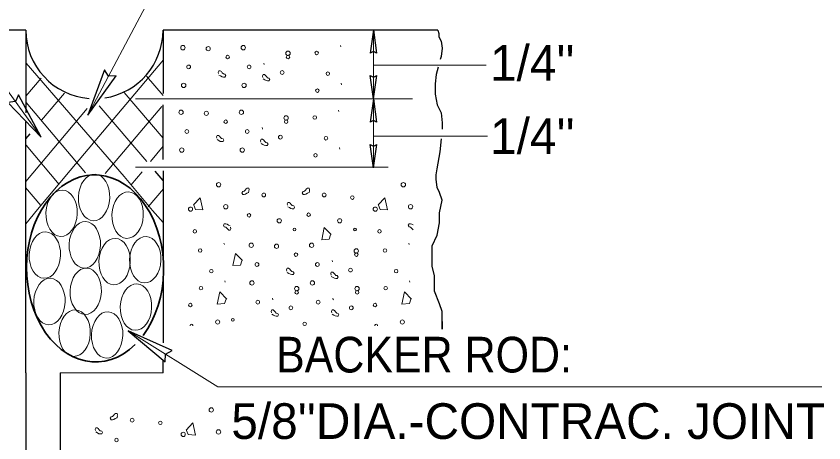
# Model space of a CAD drawing. Extents: x 912 to 1283, y -225 to 49.
# Drawn here: x 1074.15 to 1103.32, y -46.39 to -30.96 of the extents above; entities that cross this region are included whole.
import ezdxf

# ---------------------------------------------------------------- set-up
doc = ezdxf.new("R2010")
doc.units = 0
doc.header["$LTSCALE"] = 0.54
for name, color, linetype, lineweight in [('1', 7, 'Continuous', 25), ('10', 7, 'Continuous', 13), ('13', 7, 'Continuous', 13), ('15', 7, 'Continuous', 13), ('2', 7, 'Continuous', 13), ('20', 7, 'Continuous', 13), ('50', 7, 'Continuous', 13)]:
    doc.layers.add(name, color=color, linetype=linetype, lineweight=lineweight)

msp = doc.modelspace()

# ---------------------------------------------------------------- linework, layer by layer
at = {"layer": '1'}
for p, q in [((1087.0563, -31.4566), (1086.9403, -32.3004)), ((1087.0563, -31.4566), (1087.1723, -32.3004)), ((1087.057, -33.9512), (1086.941, -33.107)), ((1087.057, -33.9512), (1087.1731, -33.107)), ((1087.0563, -33.9512), (1086.9403, -34.7951)), ((1087.0563, -33.9512), (1087.1723, -34.7951)), ((1087.057, -36.4459), (1086.941, -35.6017)), ((1087.057, -36.4459), (1087.1731, -35.6017))]:
    msp.add_line(p, q, dxfattribs=at)
for points in [[(1087.1723, -32.3004), (1087.0552, -32.2351), (1086.9403, -32.3004)], [(1086.941, -33.107), (1087.0582, -33.1724), (1087.1731, -33.107)], [(1087.1723, -34.7951), (1087.0552, -34.7297), (1086.9403, -34.7951)], [(1086.941, -35.6017), (1087.0582, -35.6671), (1087.1731, -35.6017)]]:
    msp.add_lwpolyline(points, dxfattribs=at)
for points in [[(1076.7423, -34.5386), (1077.7588, -33.1228), (1077.4888, -33.1311), (1077.3389, -32.9008)], [(1075.058, -35.3407), (1074.2352, -33.804), (1074.1237, -34.0504), (1073.8514, -34.0831)], [(1078.1922, -42.341), (1079.5339, -43.4533), (1079.5445, -43.1833), (1079.7844, -43.05)]]:
    msp.add_lwpolyline(points, close=True, dxfattribs=at)
at = {"layer": '10'}
for p, q in [((1087.0567, -33.9516), (1087.0567, -31.4562)), ((1078.4656, -33.9471), (1088.4709, -33.9471)), ((1087.0567, -36.4462), (1087.0567, -33.9508)), ((1078.4656, -36.4256), (1087.5907, -36.4256))]:
    msp.add_line(p, q, dxfattribs=at)
for points in [[(1075.058, -35.3407), (1072.5103, -31.8332), (1072.5103, -15.7901)], [(1078.1922, -42.341), (1081.4398, -44.3569), (1103.2515, -44.3569)]]:
    msp.add_lwpolyline(points, dxfattribs=at)
at = {"layer": '13'}
for points in [[(1085.8752, -32.0777), (1085.8628, -32.0292), (1085.8613, -32.0277)], [(1083.0985, -32.6572), (1083.1109, -32.7056), (1083.1124, -32.7067)], [(1081.4736, -33.0909), (1081.5352, -33.1217), (1081.587, -33.1525), (1081.6384, -33.163), (1081.6899, -33.163), (1081.7207, -33.1116), (1081.6899, -33.0601), (1081.6384, -33.0496), (1081.5972, -33.0082), (1081.5663, -32.967), (1081.525, -32.9362), (1081.4736, -32.9362), (1081.4529, -32.9876), (1081.4631, -33.0394)], [(1083.067, -33.2325), (1083.1289, -33.2632), (1083.1804, -33.2941), (1083.2318, -33.3046), (1083.2833, -33.3046), (1083.3144, -33.2531), (1083.2833, -33.2017), (1083.2318, -33.1912), (1083.1909, -33.1498), (1083.1598, -33.1085), (1083.1184, -33.0777), (1083.067, -33.0777), (1083.0463, -33.1292), (1083.0564, -33.181)], [(1085.9038, -33.4412), (1085.8913, -33.3928), (1085.8898, -33.3913)], [(1085.8083, -34.4135), (1085.796, -34.3651), (1085.7945, -34.3636)], [(1083.0317, -34.993), (1083.0441, -35.0414), (1083.0456, -35.0425)], [(1081.4068, -35.4267), (1081.4683, -35.4575), (1081.5202, -35.4883), (1081.5716, -35.4988), (1081.623, -35.4988), (1081.6538, -35.4473), (1081.623, -35.3959), (1081.5716, -35.3854), (1081.5303, -35.3441), (1081.4995, -35.3027), (1081.4582, -35.272), (1081.4068, -35.272), (1081.3861, -35.3234), (1081.3963, -35.3752)], [(1083.0001, -35.5682), (1083.0621, -35.5991), (1083.1135, -35.6298), (1083.165, -35.6404), (1083.2164, -35.6404), (1083.2476, -35.5889), (1083.2164, -35.5375), (1083.165, -35.527), (1083.1241, -35.4857), (1083.0929, -35.4443), (1083.0516, -35.4136), (1083.0001, -35.4136), (1082.9795, -35.465), (1082.9896, -35.5168)], [(1085.8369, -35.7771), (1085.8245, -35.7287), (1085.823, -35.7272)], [(1082.5495, -37.3347), (1082.4875, -37.3656), (1082.4361, -37.3967), (1082.3843, -37.4069), (1082.3328, -37.4069), (1082.302, -37.3554), (1082.3328, -37.304), (1082.3843, -37.2935), (1082.4256, -37.2522), (1082.4568, -37.2108), (1082.4977, -37.1801), (1082.5495, -37.1801), (1082.5702, -37.2315), (1082.5596, -37.2833)], [(1082.5603, -37.2852), (1082.548, -37.3337), (1082.5468, -37.3347)], [(1084.7313, -37.3347), (1084.6698, -37.3656), (1084.6179, -37.3967), (1084.5665, -37.4069), (1084.515, -37.4069), (1084.4843, -37.3554), (1084.515, -37.304), (1084.5665, -37.2935), (1084.6078, -37.2522), (1084.6386, -37.2108), (1084.6799, -37.1801), (1084.7313, -37.1801), (1084.752, -37.2315), (1084.7418, -37.2833)], [(1084.7426, -37.2852), (1084.7302, -37.3337), (1084.7287, -37.3347)], [(1080.5513, -37.7828), (1080.7988, -37.5252), (1080.8915, -37.9687), (1080.6233, -37.948), (1080.5719, -37.7933)], [(1087.2233, -37.7828), (1087.4708, -37.5252), (1087.5636, -37.9687), (1087.2958, -37.948), (1087.244, -37.7933)], [(1083.9611, -37.8515), (1084.0227, -37.8827), (1084.0745, -37.9135), (1084.126, -37.924), (1084.1774, -37.924), (1084.2086, -37.8722), (1084.1774, -37.8207), (1084.126, -37.8102), (1084.0847, -37.7692), (1084.0538, -37.728), (1084.0126, -37.6968), (1083.9611, -37.6968), (1083.9404, -37.7487), (1083.9506, -37.8001)], [(1081.887, -38.5444), (1081.8251, -38.5136), (1081.7737, -38.4828), (1081.7218, -38.4722), (1081.6703, -38.4722), (1081.6396, -38.5237), (1081.6703, -38.5752), (1081.7218, -38.5857), (1081.7631, -38.627), (1081.7943, -38.6683), (1081.8353, -38.6991), (1081.887, -38.6991), (1081.9077, -38.6477), (1081.8972, -38.5958)], [(1088.4889, -38.5083), (1088.4458, -38.4828), (1088.3943, -38.4722), (1088.3425, -38.4722), (1088.3117, -38.5237), (1088.3425, -38.5752), (1088.3943, -38.5857), (1088.4353, -38.627), (1088.4664, -38.6683), (1088.4889, -38.6852)], [(1085.5283, -38.8579), (1085.2808, -38.6003), (1085.188, -39.0438), (1085.4561, -39.0232), (1085.5076, -38.8685)], [(1081.6708, -39.2192), (1081.6583, -39.1707), (1081.6568, -39.1692)], [(1088.3428, -39.2192), (1088.3304, -39.1707), (1088.3289, -39.1692)], [(1082.323, -39.7957), (1082.0756, -39.5381), (1081.9828, -39.9816), (1082.2509, -39.9609), (1082.3024, -39.8062)], [(1085.5662, -39.7987), (1085.5785, -39.8471), (1085.58, -39.8482)], [(1083.9412, -40.2324), (1084.0028, -40.2632), (1084.0546, -40.294), (1084.1061, -40.3045), (1084.1575, -40.3045), (1084.1883, -40.2531), (1084.1575, -40.2016), (1084.1061, -40.1911), (1084.0648, -40.1497), (1084.034, -40.1085), (1083.9927, -40.0777), (1083.9412, -40.0777), (1083.9206, -40.1292), (1083.9307, -40.1809)], [(1085.5346, -40.374), (1085.5966, -40.4047), (1085.648, -40.4356), (1085.6994, -40.4461), (1085.7509, -40.4461), (1085.7821, -40.3947), (1085.7509, -40.3432), (1085.6994, -40.3327), (1085.6585, -40.2913), (1085.6273, -40.2501), (1085.5861, -40.2192), (1085.5346, -40.2192), (1085.5139, -40.2707), (1085.5241, -40.3225)], [(1081.6993, -40.5827), (1081.6869, -40.5343), (1081.6854, -40.5328)], [(1088.3713, -40.5827), (1088.359, -40.5343), (1088.3575, -40.5328)], [(1081.7548, -41.1877), (1081.507, -40.9302), (1081.4146, -41.3732), (1081.6823, -41.3526), (1081.7342, -41.1982)], [(1088.4269, -41.1877), (1088.1795, -40.9302), (1088.0868, -41.3732), (1088.3548, -41.3526), (1088.4063, -41.1982)], [(1083.4124, -41.1622), (1083.4248, -41.2107), (1083.4263, -41.2118)], [(1085.5943, -41.1622), (1085.6067, -41.2107), (1085.6082, -41.2118)], [(1083.3809, -41.7376), (1083.4428, -41.7683), (1083.4943, -41.7992), (1083.5458, -41.8097), (1083.5973, -41.8097), (1083.6284, -41.7582), (1083.5973, -41.7063), (1083.5458, -41.6962), (1083.5048, -41.6549), (1083.4737, -41.6136), (1083.4323, -41.5828), (1083.3809, -41.5828), (1083.3603, -41.6342), (1083.3704, -41.6857)], [(1085.5632, -41.7376), (1085.6248, -41.7683), (1085.6766, -41.7992), (1085.728, -41.8097), (1085.7794, -41.8097), (1085.8103, -41.7582), (1085.7794, -41.7063), (1085.728, -41.6962), (1085.6867, -41.6549), (1085.6559, -41.6136), (1085.6146, -41.5828), (1085.5632, -41.5828), (1085.5425, -41.6342), (1085.5526, -41.6857)], [(1077.7948, -45.4775), (1077.7333, -45.5082), (1077.6814, -45.5394), (1077.63, -45.5496), (1077.5786, -45.5496), (1077.5478, -45.4982), (1077.5786, -45.4467), (1077.63, -45.4362), (1077.6713, -45.3948), (1077.7021, -45.3536), (1077.7434, -45.3227), (1077.7948, -45.3227), (1077.8155, -45.3742), (1077.8053, -45.426)], [(1077.8061, -45.4279), (1077.7938, -45.4763), (1077.7923, -45.4775)], [(1080.2869, -45.9255), (1080.5343, -45.6679), (1080.6272, -46.1114), (1080.3593, -46.0907), (1080.3076, -45.936)], [(1077.0247, -45.9942), (1077.0863, -46.0254), (1077.1381, -46.0562), (1077.1895, -46.0667), (1077.2409, -46.0667), (1077.2721, -46.0148), (1077.2409, -45.9634), (1077.1895, -45.9529), (1077.1482, -45.912), (1077.1174, -45.8707), (1077.0761, -45.8395), (1077.0247, -45.8395), (1077.004, -45.8913), (1077.0141, -45.9427)]]:
    msp.add_lwpolyline(points, dxfattribs=at)
for centre, radius in [((1080.1727, -32.1029), 0.079), ((1081.0873, -32.1394), 0.0764), ((1082.3548, -32.1029), 0.079), ((1081.7884, -32.4419), 0.0637), ((1083.9697, -32.3066), 0.079), ((1083.9705, -32.4419), 0.0637), ((1085.0032, -32.2927), 0.0637), ((1080.3819, -32.7975), 0.0682), ((1082.564, -32.7975), 0.0682), ((1083.7605, -33.0013), 0.0682), ((1085.4079, -33.0407), 0.0637), ((1080.2012, -33.4664), 0.079), ((1082.3832, -33.4664), 0.079), ((1085.0316, -33.6562), 0.0637), ((1080.1059, -34.4387), 0.079), ((1081.0205, -34.4752), 0.0764), ((1082.288, -34.4387), 0.079), ((1081.7216, -34.7778), 0.0637), ((1083.9028, -34.6424), 0.079), ((1083.9036, -34.7778), 0.0637), ((1084.9364, -34.6285), 0.0637), ((1080.3151, -35.1333), 0.0682), ((1082.4972, -35.1333), 0.0682), ((1083.6936, -35.3371), 0.0682), ((1085.341, -35.3766), 0.0637), ((1080.1343, -35.8022), 0.079), ((1082.3164, -35.8022), 0.079), ((1084.9648, -35.9921), 0.0637), ((1081.4632, -37.0562), 0.079), ((1088.1354, -37.0562), 0.079), ((1083.0949, -37.4257), 0.0682), ((1085.277, -37.4257), 0.0682), ((1086.295, -37.5213), 0.0637), ((1080.4487, -37.9399), 0.0764), ((1081.7235, -37.8513), 0.079), ((1087.1209, -37.9399), 0.0764), ((1088.3956, -37.8513), 0.079), ((1082.5639, -38.1616), 0.0637), ((1084.7146, -38.1415), 0.0637), ((1083.6549, -38.3607), 0.0764), ((1085.837, -38.3607), 0.0764), ((1080.6032, -38.7417), 0.0637), ((1084.2073, -38.6743), 0.0495), ((1086.3894, -38.6743), 0.0495), ((1087.2754, -38.7417), 0.0637), ((1080.7987, -39.4342), 0.0637), ((1082.6404, -39.2444), 0.079), ((1083.5549, -39.2809), 0.0764), ((1084.8224, -39.2444), 0.079), ((1086.4373, -39.4481), 0.079), ((1087.4708, -39.4342), 0.0637), ((1084.256, -39.5835), 0.0637), ((1086.4381, -39.5835), 0.0637), ((1082.8495, -39.939), 0.0682), ((1085.0316, -39.939), 0.0682), ((1081.2033, -40.1823), 0.0637), ((1086.2281, -40.1428), 0.0682), ((1087.8755, -40.1823), 0.0637), ((1082.6688, -40.6079), 0.079), ((1084.8509, -40.6079), 0.079), ((1080.8271, -40.7978), 0.0637), ((1084.2836, -40.8116), 0.079), ((1086.4657, -40.8116), 0.079), ((1087.4993, -40.7978), 0.0637), ((1084.2844, -40.947), 0.0637), ((1086.4665, -40.947), 0.0637), ((1080.4431, -41.4071), 0.0637), ((1082.878, -41.3026), 0.0682), ((1085.0601, -41.3026), 0.0682), ((1087.1152, -41.4071), 0.0637), ((1084.0744, -41.5063), 0.0682), ((1086.2565, -41.5063), 0.0682), ((1081.4282, -42.0205), 0.0764), ((1081.9788, -41.9404), 0.0495), ((1088.1004, -42.0205), 0.0764), ((1084.5744, -42.0874), 0.0637), ((1081.1989, -45.1989), 0.079), ((1078.3405, -45.5683), 0.0682), ((1079.3585, -45.664), 0.0637), ((1080.1844, -46.0826), 0.0764), ((1081.4592, -45.994), 0.079), ((1077.7781, -46.2841), 0.0637)]:
    msp.add_circle(centre, radius, dxfattribs=at)
for centre in [(1080.4836, -42.1441), (1087.1557, -42.1441)]:
    msp.add_arc(centre, 0.0495, 337.44276, 202.55724, dxfattribs=at)
at = {"layer": '2', "lineweight": 25}
for p, q in [((1074.4999, -31.4686), (1072.7195, -31.4686)), ((1074.4999, -31.4686), (1074.4999, -34.4529)), ((1089.3812, -31.4686), (1079.4671, -31.4686)), ((1079.4671, -31.4686), (1079.4671, -33.7533)), ((1079.4671, -36.1432), (1079.4671, -34.163)), ((1074.4999, -43.8612), (1074.4999, -34.7777)), ((1079.4671, -36.5529), (1079.4671, -42.7665)), ((1079.4671, -43.8612), (1079.4671, -43.3812)), ((1074.4999, -43.8612), (1074.4999, -56.2537)), ((1075.7392, -43.8612), (1075.7392, -56.2537))]:
    msp.add_line(p, q, dxfattribs=at)
at = {"layer": '2'}
for p, q in [((1087.0567, -32.7297), (1091.1289, -32.7297)), ((1087.0814, -35.3005), (1091.1796, -35.3005)), ((1079.4671, -43.8612), (1075.7392, -43.8612))]:
    msp.add_line(p, q, dxfattribs=at)
at = {"layer": '2', "lineweight": 25}
for points in [[(1089.3812, -31.4686), (1089.4206, -31.5877), (1089.4206, -31.7063), (1089.4998, -31.8652), (1089.5397, -32.1227), (1089.4998, -32.4202), (1089.4706, -32.5302)], [(1089.3973, -32.8021), (1089.3215, -33.0747), (1089.2821, -33.4116), (1089.2821, -33.7882), (1089.3613, -34.1652), (1089.4998, -34.4627), (1089.5397, -34.8195), (1089.5397, -35.0508)], [(1089.5397, -42.0004), (1089.5397, -42.2749), (1089.5397, -41.6402), (1089.4405, -41.3627), (1089.2622, -40.9068), (1089.2622, -40.3514), (1089.1829, -39.9947), (1089.1829, -39.618), (1089.1829, -39.2609), (1089.3613, -38.8842), (1089.4405, -38.4283), (1089.4405, -38.0712), (1089.5397, -37.6153), (1089.4405, -37.3378), (1089.3613, -37.159), (1089.3215, -36.8616), (1089.3215, -36.7032), (1089.3613, -36.485), (1089.4604, -35.8702), (1089.5194, -35.3967)]]:
    msp.add_lwpolyline(points, dxfattribs=at)
for start, end in [(179.99996, 265.47064), (278.66147, 359.99993)]:
    msp.add_arc((1076.9783, -31.4683), 2.4785, start, end, dxfattribs=at)
at = {"layer": '20'}
for p, q in [((1074.4999, -33.8615), (1075.0553, -33.2073)), ((1079.4671, -33.8318), (1078.8558, -33.1299)), ((1075.8977, -33.7466), (1075.0673, -34.7275)), ((1079.457, -35.3782), (1078.0566, -33.724)), ((1076.6513, -36.6277), (1074.5101, -34.0894)), ((1074.4999, -36.9348), (1076.7186, -34.3061)), ((1077.1493, -34.2096), (1078.8663, -36.2153)), ((1077.3653, -36.6472), (1079.4074, -34.2235)), ((1075.6998, -37.0539), (1074.5101, -35.6261)), ((1079.4671, -35.6659), (1079.0086, -36.2172)), ((1078.2969, -37.0738), (1078.6988, -36.5905)), ((1075.0452, -37.8072), (1074.4902, -37.153)), ((1078.9218, -37.8567), (1079.4768, -37.2026))]:
    msp.add_line(p, q, dxfattribs=at)
at = {"layer": '20', "lineweight": 25}
for p, q in [((1074.4999, -35.3982), (1074.6562, -35.2134)), ((1079.457, -36.9052), (1079.1674, -36.5668))]:
    msp.add_line(p, q, dxfattribs=at)
at = {"layer": '20'}
for points in [[(1076.7423, -34.5386), (1079.0378, -30.1937), (1082.9277, -30.1937)], [(1074.4999, -38.4715), (1074.9164, -37.9559), (1076.1061, -36.5481), (1079.4768, -32.543)], [(1079.457, -38.422), (1079.0803, -37.9856), (1078.0491, -36.7565), (1074.5161, -32.6575)]]:
    msp.add_lwpolyline(points, dxfattribs=at)
at = {"layer": '50', "lineweight": 35}
msp.add_ellipse((1077.0026, -40.0822), major_axis=(-0.0341, 3.3798), ratio=0.732047, start_param=3.9066998, end_param=10.0372636, dxfattribs=at)
at = {"layer": '50'}
for centre in [(1076.9674, -37.5168), (1075.792, -38.0878), (1078.1766, -38.155), (1076.6316, -39.2297), (1075.1874, -39.5991), (1077.7063, -39.8343), (1078.8146, -39.7671), (1076.6652, -40.9089), (1075.3553, -41.2784), (1078.4788, -41.4799), (1076.2621, -42.4203), (1077.4376, -42.4875)]:
    msp.add_ellipse(centre, major_axis=(-0.0335, -0.8396), ratio=0.673936, dxfattribs=at)

# ---------------------------------------------------------------- texts
at = {"layer": '15'}
for s, p in [("1/4''", (1091.2668, -33.2993)), ("1/4''", (1091.2708, -35.9431)), ("5/8''DIA.-CONTRAC. JOINT", (1081.9231, -46.2454))]:
    msp.add_text(s, height=1.289, dxfattribs=at).set_placement(p)
at = {"layer": '15', "width": 0.9}
msp.add_text('BACKER ROD:', height=1.289, dxfattribs=at).set_placement((1083.5375, -43.8432))

doc.saveas('drawing.dxf')
